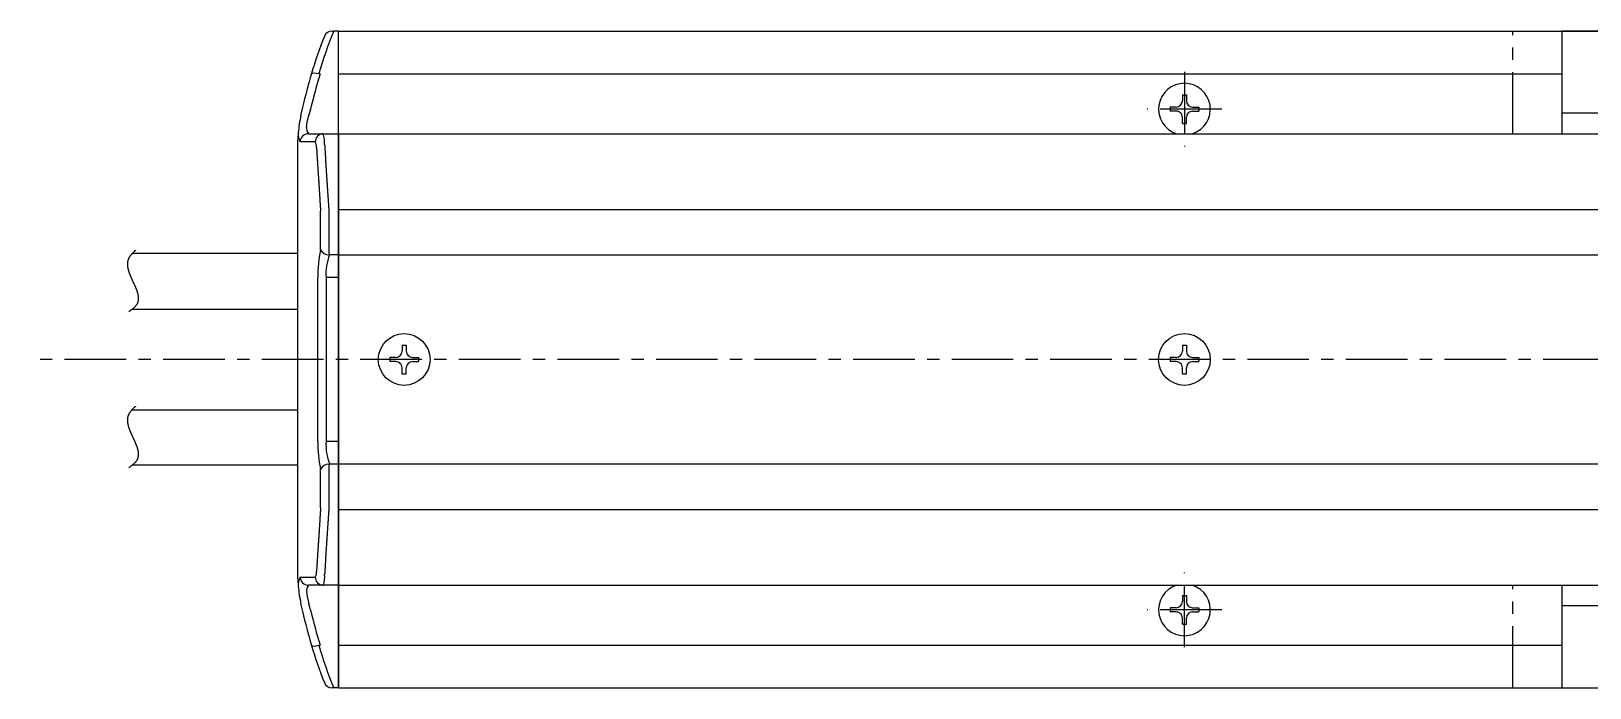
# Model space of a CAD drawing. Extents: x -211 to 1053, y 98 to 503.
# Drawn here: x -75 to 114.8, y 415.6 to 495.6 of the extents above; entities that cross this region are included whole.
import ezdxf

# ---------------------------------------------------------------- set-up
doc = ezdxf.new("R2010")
doc.units = 0
for name, pattern in [('CENTER', [12, 7.5, -1.5, 1.5, -1.5]), ('CONTINOUS', [0]), ('PHANTOM', [15, 7.5, -1.5, 1.5, -1.5, 1.5, -1.5])]:
    doc.linetypes.add(name, pattern=pattern)
doc.layers.get('0').update_dxf_attribs({"linetype": 'CONTINUOUS'})
doc.layers.add('CENTER', color=1, linetype='CENTER')

msp = doc.modelspace()

# ---------------------------------------------------------------- linework, layer by layer
at = {"color": 7, "linetype": 'CONTINOUS'}
for p, q in [((-38.34, 495.65), (-38.14, 495.65)), ((-37.56, 495.65), (-38.14, 495.65)), ((-37.56, 483.15), (-37.56, 495.65)), ((-37.56, 495.65), (1038.44, 495.65)), ((-37.56, 415.65), (-37.56, 495.65)), ((189.44, 495.65), (111.44, 495.65)), ((111.44, 483.15), (111.44, 495.65)), ((-39.95, 490.47), (-39.8, 490.45)), ((-37.56, 490.45), (111.44, 490.45)), ((65.19, 487.9), (65.19, 487.15)), ((65.19, 487.9), (65.69, 487.9)), ((65.69, 487.9), (65.69, 487.15)), ((-42.14, 485.37), (-41.92, 486.37)), ((-40.95, 486.15), (-41.16, 485.42)), ((63.69, 486.4), (63.69, 485.9)), ((64.44, 486.4), (63.69, 486.4)), ((64.44, 485.9), (63.69, 485.9)), ((66.44, 486.4), (67.19, 486.4)), ((66.44, 485.9), (67.19, 485.9)), ((67.19, 486.4), (67.19, 485.9)), ((65.19, 484.4), (65.19, 485.15)), ((65.19, 484.4), (65.69, 484.4)), ((65.69, 484.4), (65.69, 485.15)), ((189.44, 485.65), (111.44, 485.65)), ((-42.46, 483.26), (-42.46, 483.28)), ((-40.39, 482.15), (-42.23, 482.15)), ((-41.23, 483.15), (-37.56, 483.15)), ((-37.56, 483.15), (-37.56, 428.15)), ((-37.56, 483.15), (1038.44, 483.15)), ((-37.56, 483.15), (111.44, 483.15)), ((-42.56, 481.3), (-42.56, 430)), ((-39.73, 468.99), (-39.73, 473.72)), ((-38.74, 473.9), (-38.75, 473.9)), ((-38.75, 473.9), (-38.75, 468.4)), ((-37.56, 473.92), (1038.44, 473.92)), ((-42.56, 468.55), (-62.68, 468.55)), ((-38.75, 468.4), (-38.64, 468.4)), ((-37.56, 468.4), (-38.64, 468.4)), ((-37.56, 468.38), (1038.44, 468.38)), ((-40.06, 445.65), (-40.06, 465.65)), ((-39.07, 465.65), (-39.07, 445.65)), ((-37.56, 465.65), (-39.07, 465.65)), ((-42.56, 461.75), (-62.7, 461.75)), ((-29.81, 457.4), (-29.81, 456.65)), ((-29.81, 457.4), (-29.31, 457.4)), ((-29.31, 457.4), (-29.31, 456.65)), ((65.19, 457.4), (65.19, 456.65)), ((65.19, 457.4), (65.69, 457.4)), ((65.69, 457.4), (65.69, 456.65)), ((-31.31, 455.9), (-31.31, 455.4)), ((-30.56, 455.9), (-31.31, 455.9)), ((-28.56, 455.9), (-27.81, 455.9)), ((-27.81, 455.9), (-27.81, 455.4)), ((63.69, 455.9), (63.69, 455.4)), ((64.44, 455.9), (63.69, 455.9)), ((66.44, 455.9), (67.19, 455.9)), ((67.19, 455.9), (67.19, 455.4)), ((-30.56, 455.4), (-31.31, 455.4)), ((-29.81, 453.9), (-29.81, 454.65)), ((-29.81, 453.9), (-29.31, 453.9)), ((-29.31, 453.9), (-29.31, 454.65)), ((-28.56, 455.4), (-27.81, 455.4)), ((64.44, 455.4), (63.69, 455.4)), ((65.19, 453.9), (65.19, 454.65)), ((65.19, 453.9), (65.69, 453.9)), ((65.69, 453.9), (65.69, 454.65)), ((66.44, 455.4), (67.19, 455.4)), ((-62.73, 449.5), (-42.56, 449.5)), ((-37.56, 445.65), (-39.07, 445.65)), ((-62.64, 442.8), (-42.56, 442.8)), ((-39.73, 437.57), (-39.73, 442.31)), ((-38.64, 442.9), (-38.75, 442.89)), ((-38.75, 442.89), (-38.75, 437.4)), ((-37.56, 442.9), (-38.64, 442.9)), ((-37.56, 442.92), (1038.44, 442.92)), ((-38.75, 437.4), (-38.74, 437.4)), ((-37.56, 437.38), (1038.44, 437.38)), ((-42.23, 429.15), (-40.39, 429.15)), ((-42.46, 428.02), (-42.46, 428.03)), ((-37.56, 428.15), (-41.23, 428.15)), ((-37.56, 428.15), (1038.44, 428.15)), ((-37.56, 428.15), (-37.56, 415.65)), ((-37.56, 428.15), (111.44, 428.15)), ((111.44, 415.65), (111.44, 428.15)), ((-41.92, 424.93), (-42.14, 425.92)), ((-40.95, 425.15), (-41.16, 425.88)), ((63.69, 425.4), (63.69, 424.9)), ((64.44, 425.4), (63.69, 425.4)), ((65.19, 426.9), (65.19, 426.15)), ((65.19, 426.9), (65.69, 426.9)), ((65.69, 426.9), (65.69, 426.15)), ((66.44, 425.4), (67.19, 425.4)), ((67.19, 425.4), (67.19, 424.9)), ((189.44, 425.65), (111.44, 425.65)), ((64.44, 424.9), (63.69, 424.9)), ((65.19, 423.4), (65.19, 424.15)), ((65.19, 423.4), (65.69, 423.4)), ((65.69, 423.4), (65.69, 424.15)), ((66.44, 424.9), (67.19, 424.9)), ((-39.95, 420.83), (-39.8, 420.84)), ((-37.56, 420.85), (111.44, 420.85)), ((-38.14, 415.65), (-38.34, 415.65)), ((-37.56, 415.65), (-38.14, 415.65)), ((-37.56, 415.65), (1038.44, 415.65)), ((111.44, 415.65), (189.44, 415.65))]:
    msp.add_line(p, q, dxfattribs=at)
at = {"color": 3, "linetype": 'PHANTOM'}
for p, q in [((105.44, 483.15), (105.44, 495.65)), ((105.44, 415.65), (105.44, 428.15))]:
    msp.add_line(p, q, dxfattribs=at)
at = {"color": 7, "linetype": 'CONTINOUS'}
for points in [[(-40.84, 490.47), (-40.84, 490.48), (-40.83, 490.5), (-40.72, 490.55), (-40.52, 490.56), (-40.26, 490.54), (-39.95, 490.47)], [(-41.46, 483.95), (-41.37, 484.51), (-41.16, 485.42)], [(-41.46, 427.34), (-41.37, 426.79), (-41.16, 425.88)], [(-40.84, 420.82), (-40.84, 420.82), (-40.83, 420.8), (-40.72, 420.75), (-40.52, 420.73), (-40.26, 420.76), (-39.95, 420.83)]]:
    msp.add_lwpolyline(points, dxfattribs=at)
for points in [[(-40.24, 481.49, 0), (-40.23, 481.43, 0), (-40.23, 481.37, 0), (-40.23, 481.31, 0), (-40.22, 481.25, 0), (-40.22, 481.19, 0), (-40.21, 481.13, 0), (-40.21, 481.06, 0), (-40.21, 481, 0), (-40.2, 480.94, 0), (-40.2, 480.88, 0), (-40.2, 480.82, 0), (-40.19, 480.76, 0), (-40.19, 480.7, 0), (-40.18, 480.64, 0), (-40.18, 480.58, 0), (-40.18, 480.52, 0), (-40.17, 480.46, 0), (-40.17, 480.4, 0), (-40.16, 480.34, 0), (-40.16, 480.27, 0), (-40.16, 480.21, 0), (-40.15, 480.15, 0), (-40.15, 480.09, 0), (-40.15, 480.03, 0), (-40.14, 479.97, 0), (-40.14, 479.91, 0), (-40.13, 479.85, 0), (-40.13, 479.79, 0), (-40.13, 479.73, 0), (-40.12, 479.67, 0), (-40.12, 479.61, 0), (-40.11, 479.55, 0), (-40.11, 479.49, 0), (-40.11, 479.42, 0), (-40.1, 479.36, 0), (-40.1, 479.3, 0), (-40.1, 479.24, 0), (-40.09, 479.18, 0), (-40.09, 479.12, 0), (-40.08, 479.06, 0), (-40.08, 479, 0), (-40.08, 478.94, 0), (-40.07, 478.88, 0), (-40.07, 478.82, 0), (-40.06, 478.76, 0), (-40.06, 478.7, 0), (-40.06, 478.64, 0), (-40.05, 478.57, 0), (-40.05, 478.51, 0), (-40.05, 478.45, 0), (-40.04, 478.39, 0), (-40.04, 478.33, 0), (-40.03, 478.27, 0), (-40.03, 478.21, 0), (-40.03, 478.15, 0), (-40.02, 478.09, 0), (-40.02, 478.03, 0), (-40.01, 477.97, 0), (-40.01, 477.91, 0), (-40.01, 477.85, 0), (-40, 477.79, 0), (-40, 477.73, 0), (-39.99, 477.66, 0), (-39.99, 477.6, 0), (-39.99, 477.54, 0), (-39.98, 477.48, 0), (-39.98, 477.42, 0), (-39.97, 477.36, 0), (-39.97, 477.3, 0), (-39.97, 477.24, 0), (-39.96, 477.18, 0), (-39.96, 477.12, 0), (-39.95, 477.06, 0), (-39.95, 477, 0), (-39.95, 476.94, 0), (-39.94, 476.88, 0), (-39.94, 476.81, 0), (-39.93, 476.75, 0), (-39.93, 476.69, 0), (-39.93, 476.63, 0), (-39.92, 476.57, 0), (-39.92, 476.51, 0), (-39.92, 476.45, 0), (-39.91, 476.39, 0), (-39.91, 476.33, 0), (-39.9, 476.27, 0), (-39.9, 476.21, 0), (-39.9, 476.15, 0), (-39.89, 476.09, 0), (-39.89, 476.03, 0), (-39.88, 475.97, 0), (-39.88, 475.9, 0), (-39.88, 475.84, 0), (-39.87, 475.78, 0), (-39.87, 475.72, 0), (-39.86, 475.66, 0), (-39.86, 475.6, 0), (-39.86, 475.54, 0), (-39.85, 475.48, 0), (-39.85, 475.42, 0), (-39.84, 475.36, 0), (-39.84, 475.3, 0), (-39.83, 475.24, 0), (-39.83, 475.18, 0), (-39.83, 475.12, 0), (-39.82, 475.06, 0), (-39.82, 475, 0), (-39.81, 474.93, 0), (-39.81, 474.87, 0), (-39.81, 474.81, 0), (-39.8, 474.75, 0), (-39.8, 474.69, 0), (-39.79, 474.63, 0), (-39.79, 474.57, 0), (-39.79, 474.51, 0), (-39.78, 474.45, 0), (-39.78, 474.39, 0), (-39.77, 474.33, 0), (-39.77, 474.27, 0), (-39.77, 474.21, 0), (-39.76, 474.15, 0), (-39.76, 474.09, 0), (-39.75, 474.02, 0), (-39.75, 473.96, 0), (-39.75, 473.9, 0), (-39.74, 473.84, 0), (-39.74, 473.78, 0), (-39.73, 473.72, 0)], [(-39.25, 481.83, 0), (-39.25, 481.77, 0), (-39.24, 481.71, 0), (-39.24, 481.65, 0), (-39.24, 481.58, 0), (-39.23, 481.52, 0), (-39.23, 481.46, 0), (-39.22, 481.4, 0), (-39.22, 481.34, 0), (-39.22, 481.27, 0), (-39.21, 481.21, 0), (-39.21, 481.15, 0), (-39.2, 481.09, 0), (-39.2, 481.03, 0), (-39.2, 480.96, 0), (-39.19, 480.9, 0), (-39.19, 480.84, 0), (-39.19, 480.78, 0), (-39.18, 480.72, 0), (-39.18, 480.65, 0), (-39.17, 480.59, 0), (-39.17, 480.53, 0), (-39.17, 480.47, 0), (-39.16, 480.4, 0), (-39.16, 480.34, 0), (-39.15, 480.28, 0), (-39.15, 480.22, 0), (-39.15, 480.16, 0), (-39.14, 480.1, 0), (-39.14, 480.03, 0), (-39.13, 479.97, 0), (-39.13, 479.91, 0), (-39.13, 479.85, 0), (-39.12, 479.79, 0), (-39.12, 479.72, 0), (-39.12, 479.66, 0), (-39.11, 479.6, 0), (-39.11, 479.54, 0), (-39.1, 479.48, 0), (-39.1, 479.41, 0), (-39.1, 479.35, 0), (-39.09, 479.29, 0), (-39.09, 479.23, 0), (-39.08, 479.17, 0), (-39.08, 479.1, 0), (-39.08, 479.04, 0), (-39.07, 478.98, 0), (-39.07, 478.92, 0), (-39.06, 478.85, 0), (-39.06, 478.79, 0), (-39.06, 478.73, 0), (-39.05, 478.67, 0), (-39.05, 478.61, 0), (-39.04, 478.54, 0), (-39.04, 478.48, 0), (-39.04, 478.42, 0), (-39.03, 478.36, 0), (-39.03, 478.3, 0), (-39.02, 478.24, 0), (-39.02, 478.17, 0), (-39.02, 478.11, 0), (-39.01, 478.05, 0), (-39.01, 477.99, 0), (-39, 477.93, 0), (-39, 477.86, 0), (-39, 477.8, 0), (-38.99, 477.74, 0), (-38.99, 477.68, 0), (-38.98, 477.62, 0), (-38.98, 477.55, 0), (-38.98, 477.49, 0), (-38.97, 477.43, 0), (-38.97, 477.37, 0), (-38.96, 477.31, 0), (-38.96, 477.24, 0), (-38.96, 477.18, 0), (-38.95, 477.12, 0), (-38.95, 477.06, 0), (-38.94, 477, 0), (-38.94, 476.93, 0), (-38.94, 476.87, 0), (-38.93, 476.81, 0), (-38.93, 476.75, 0), (-38.92, 476.68, 0), (-38.92, 476.62, 0), (-38.92, 476.56, 0), (-38.91, 476.5, 0), (-38.91, 476.44, 0), (-38.9, 476.38, 0), (-38.9, 476.31, 0), (-38.9, 476.25, 0), (-38.89, 476.19, 0), (-38.89, 476.13, 0), (-38.88, 476.07, 0), (-38.88, 476, 0), (-38.88, 475.94, 0), (-38.87, 475.88, 0), (-38.87, 475.82, 0), (-38.86, 475.76, 0), (-38.86, 475.69, 0), (-38.85, 475.63, 0), (-38.85, 475.57, 0), (-38.85, 475.51, 0), (-38.84, 475.45, 0), (-38.84, 475.38, 0), (-38.83, 475.32, 0), (-38.83, 475.26, 0), (-38.83, 475.2, 0), (-38.82, 475.14, 0), (-38.82, 475.07, 0), (-38.81, 475.01, 0), (-38.81, 474.95, 0), (-38.81, 474.89, 0), (-38.8, 474.83, 0), (-38.8, 474.76, 0), (-38.79, 474.7, 0), (-38.79, 474.64, 0), (-38.78, 474.58, 0), (-38.78, 474.52, 0), (-38.78, 474.46, 0), (-38.77, 474.39, 0), (-38.77, 474.33, 0), (-38.76, 474.27, 0), (-38.76, 474.21, 0), (-38.76, 474.15, 0), (-38.75, 474.08, 0), (-38.75, 474.02, 0), (-38.74, 473.96, 0), (-38.74, 473.9, 0)], [(-39.73, 437.57, 0), (-39.74, 437.51, 0), (-39.74, 437.45, 0), (-39.75, 437.39, 0), (-39.75, 437.33, 0), (-39.75, 437.27, 0), (-39.76, 437.21, 0), (-39.76, 437.15, 0), (-39.77, 437.09, 0), (-39.77, 437.03, 0), (-39.77, 436.97, 0), (-39.78, 436.91, 0), (-39.78, 436.85, 0), (-39.79, 436.79, 0), (-39.79, 436.73, 0), (-39.79, 436.66, 0), (-39.8, 436.61, 0), (-39.8, 436.54, 0), (-39.81, 436.48, 0), (-39.81, 436.42, 0), (-39.81, 436.36, 0), (-39.82, 436.3, 0), (-39.82, 436.24, 0), (-39.83, 436.18, 0), (-39.83, 436.12, 0), (-39.83, 436.06, 0), (-39.84, 436, 0), (-39.84, 435.94, 0), (-39.85, 435.88, 0), (-39.85, 435.82, 0), (-39.86, 435.76, 0), (-39.86, 435.69, 0), (-39.86, 435.63, 0), (-39.87, 435.57, 0), (-39.87, 435.51, 0), (-39.88, 435.45, 0), (-39.88, 435.39, 0), (-39.88, 435.33, 0), (-39.89, 435.27, 0), (-39.89, 435.21, 0), (-39.9, 435.15, 0), (-39.9, 435.09, 0), (-39.9, 435.03, 0), (-39.91, 434.97, 0), (-39.91, 434.91, 0), (-39.92, 434.85, 0), (-39.92, 434.79, 0), (-39.92, 434.73, 0), (-39.93, 434.66, 0), (-39.93, 434.6, 0), (-39.93, 434.54, 0), (-39.94, 434.48, 0), (-39.94, 434.42, 0), (-39.95, 434.36, 0), (-39.95, 434.3, 0), (-39.95, 434.24, 0), (-39.96, 434.18, 0), (-39.96, 434.12, 0), (-39.97, 434.06, 0), (-39.97, 434, 0), (-39.97, 433.94, 0), (-39.98, 433.88, 0), (-39.98, 433.81, 0), (-39.99, 433.75, 0), (-39.99, 433.69, 0), (-39.99, 433.63, 0), (-40, 433.57, 0), (-40, 433.51, 0), (-40.01, 433.45, 0), (-40.01, 433.39, 0), (-40.01, 433.33, 0), (-40.02, 433.27, 0), (-40.02, 433.21, 0), (-40.03, 433.15, 0), (-40.03, 433.09, 0), (-40.03, 433.02, 0), (-40.04, 432.96, 0), (-40.04, 432.9, 0), (-40.05, 432.84, 0), (-40.05, 432.78, 0), (-40.05, 432.72, 0), (-40.06, 432.66, 0), (-40.06, 432.6, 0), (-40.06, 432.54, 0), (-40.07, 432.48, 0), (-40.07, 432.42, 0), (-40.08, 432.36, 0), (-40.08, 432.3, 0), (-40.08, 432.24, 0), (-40.09, 432.18, 0), (-40.09, 432.12, 0), (-40.1, 432.05, 0), (-40.1, 431.99, 0), (-40.1, 431.93, 0), (-40.11, 431.87, 0), (-40.11, 431.81, 0), (-40.11, 431.75, 0), (-40.12, 431.69, 0), (-40.12, 431.63, 0), (-40.13, 431.57, 0), (-40.13, 431.51, 0), (-40.13, 431.45, 0), (-40.14, 431.39, 0), (-40.14, 431.32, 0), (-40.15, 431.26, 0), (-40.15, 431.2, 0), (-40.15, 431.14, 0), (-40.16, 431.08, 0), (-40.16, 431.02, 0), (-40.16, 430.96, 0), (-40.17, 430.9, 0), (-40.17, 430.84, 0), (-40.18, 430.78, 0), (-40.18, 430.72, 0), (-40.18, 430.66, 0), (-40.19, 430.6, 0), (-40.19, 430.54, 0), (-40.2, 430.48, 0), (-40.2, 430.41, 0), (-40.2, 430.35, 0), (-40.21, 430.29, 0), (-40.21, 430.23, 0), (-40.21, 430.17, 0), (-40.22, 430.11, 0), (-40.22, 430.05, 0), (-40.23, 429.99, 0), (-40.23, 429.93, 0), (-40.23, 429.87, 0), (-40.24, 429.81, 0)], [(-38.74, 437.4, 0), (-38.74, 437.34, 0), (-38.75, 437.27, 0), (-38.75, 437.21, 0), (-38.76, 437.15, 0), (-38.76, 437.09, 0), (-38.76, 437.03, 0), (-38.77, 436.96, 0), (-38.77, 436.9, 0), (-38.78, 436.84, 0), (-38.78, 436.78, 0), (-38.78, 436.72, 0), (-38.79, 436.66, 0), (-38.79, 436.59, 0), (-38.8, 436.53, 0), (-38.8, 436.47, 0), (-38.81, 436.41, 0), (-38.81, 436.35, 0), (-38.81, 436.28, 0), (-38.82, 436.22, 0), (-38.82, 436.16, 0), (-38.83, 436.1, 0), (-38.83, 436.04, 0), (-38.83, 435.97, 0), (-38.84, 435.91, 0), (-38.84, 435.85, 0), (-38.85, 435.79, 0), (-38.85, 435.73, 0), (-38.85, 435.67, 0), (-38.86, 435.6, 0), (-38.86, 435.54, 0), (-38.87, 435.48, 0), (-38.87, 435.42, 0), (-38.88, 435.36, 0), (-38.88, 435.29, 0), (-38.88, 435.23, 0), (-38.89, 435.17, 0), (-38.89, 435.11, 0), (-38.9, 435.05, 0), (-38.9, 434.98, 0), (-38.9, 434.92, 0), (-38.91, 434.86, 0), (-38.91, 434.8, 0), (-38.92, 434.74, 0), (-38.92, 434.67, 0), (-38.92, 434.61, 0), (-38.93, 434.55, 0), (-38.93, 434.49, 0), (-38.94, 434.43, 0), (-38.94, 434.36, 0), (-38.94, 434.3, 0), (-38.95, 434.24, 0), (-38.95, 434.18, 0), (-38.96, 434.12, 0), (-38.96, 434.05, 0), (-38.96, 433.99, 0), (-38.97, 433.93, 0), (-38.97, 433.87, 0), (-38.98, 433.81, 0), (-38.98, 433.74, 0), (-38.98, 433.68, 0), (-38.99, 433.62, 0), (-38.99, 433.56, 0), (-39, 433.5, 0), (-39, 433.43, 0), (-39, 433.37, 0), (-39.01, 433.31, 0), (-39.01, 433.25, 0), (-39.02, 433.19, 0), (-39.02, 433.12, 0), (-39.02, 433.06, 0), (-39.03, 433, 0), (-39.03, 432.94, 0), (-39.04, 432.88, 0), (-39.04, 432.81, 0), (-39.04, 432.75, 0), (-39.05, 432.69, 0), (-39.05, 432.63, 0), (-39.06, 432.57, 0), (-39.06, 432.5, 0), (-39.06, 432.44, 0), (-39.07, 432.38, 0), (-39.07, 432.32, 0), (-39.08, 432.26, 0), (-39.08, 432.19, 0), (-39.08, 432.13, 0), (-39.09, 432.07, 0), (-39.09, 432.01, 0), (-39.1, 431.95, 0), (-39.1, 431.88, 0), (-39.1, 431.82, 0), (-39.11, 431.76, 0), (-39.11, 431.7, 0), (-39.12, 431.64, 0), (-39.12, 431.57, 0), (-39.12, 431.51, 0), (-39.13, 431.45, 0), (-39.13, 431.39, 0), (-39.13, 431.33, 0), (-39.14, 431.26, 0), (-39.14, 431.2, 0), (-39.15, 431.14, 0), (-39.15, 431.08, 0), (-39.15, 431.02, 0), (-39.16, 430.95, 0), (-39.16, 430.89, 0), (-39.17, 430.83, 0), (-39.17, 430.77, 0), (-39.17, 430.7, 0), (-39.18, 430.64, 0), (-39.18, 430.58, 0), (-39.19, 430.52, 0), (-39.19, 430.46, 0), (-39.19, 430.39, 0), (-39.2, 430.33, 0), (-39.2, 430.27, 0), (-39.2, 430.21, 0), (-39.21, 430.15, 0), (-39.21, 430.08, 0), (-39.22, 430.02, 0), (-39.22, 429.96, 0), (-39.22, 429.9, 0), (-39.23, 429.84, 0), (-39.23, 429.77, 0), (-39.24, 429.71, 0), (-39.24, 429.65, 0), (-39.24, 429.59, 0), (-39.25, 429.53, 0), (-39.25, 429.46, 0)]]:
    msp.add_polyline3d(points, dxfattribs=at)
at = {"color": 7}
for points in [[(-62.26, 468.96, 0), (-62.29, 468.93, 0), (-62.32, 468.9, 0), (-62.35, 468.87, 0), (-62.39, 468.84, 0), (-62.42, 468.81, 0), (-62.45, 468.78, 0), (-62.48, 468.75, 0), (-62.52, 468.72, 0), (-62.55, 468.69, 0), (-62.58, 468.65, 0), (-62.61, 468.62, 0), (-62.64, 468.59, 0), (-62.67, 468.56, 0), (-62.71, 468.52, 0), (-62.74, 468.49, 0), (-62.77, 468.45, 0), (-62.79, 468.42, 0), (-62.82, 468.39, 0), (-62.85, 468.35, 0), (-62.88, 468.32, 0), (-62.91, 468.28, 0), (-62.93, 468.25, 0), (-62.96, 468.21, 0), (-62.98, 468.18, 0), (-63, 468.14, 0), (-63.03, 468.1, 0), (-63.05, 468.07, 0), (-63.07, 468.03, 0), (-63.09, 467.99, 0), (-63.11, 467.95, 0), (-63.13, 467.92, 0), (-63.14, 467.88, 0), (-63.16, 467.84, 0), (-63.17, 467.8, 0), (-63.19, 467.76, 0), (-63.2, 467.72, 0), (-63.21, 467.68, 0), (-63.22, 467.64, 0), (-63.23, 467.6, 0), (-63.24, 467.56, 0), (-63.24, 467.52, 0), (-63.25, 467.48, 0), (-63.25, 467.44, 0), (-63.26, 467.4, 0), (-63.26, 467.36, 0), (-63.26, 467.32, 0), (-63.26, 467.28, 0), (-63.26, 467.24, 0), (-63.26, 467.19, 0), (-63.26, 467.15, 0), (-63.26, 467.11, 0), (-63.25, 467.07, 0), (-63.25, 467.02, 0), (-63.24, 466.98, 0), (-63.24, 466.94, 0), (-63.23, 466.89, 0), (-63.22, 466.85, 0), (-63.21, 466.81, 0), (-63.2, 466.76, 0), (-63.19, 466.72, 0), (-63.18, 466.68, 0), (-63.17, 466.63, 0), (-63.16, 466.59, 0), (-63.15, 466.54, 0), (-63.14, 466.5, 0), (-63.12, 466.45, 0), (-63.11, 466.41, 0), (-63.1, 466.36, 0), (-63.08, 466.32, 0), (-63.07, 466.27, 0), (-63.05, 466.23, 0), (-63.03, 466.18, 0), (-63.02, 466.14, 0), (-63, 466.09, 0), (-62.98, 466.05, 0), (-62.96, 466, 0), (-62.95, 465.95, 0), (-62.93, 465.91, 0), (-62.91, 465.86, 0), (-62.89, 465.82, 0), (-62.87, 465.77, 0), (-62.85, 465.73, 0), (-62.83, 465.68, 0), (-62.81, 465.63, 0), (-62.79, 465.59, 0), (-62.77, 465.54, 0), (-62.75, 465.5, 0), (-62.73, 465.45, 0), (-62.71, 465.4, 0), (-62.69, 465.36, 0), (-62.66, 465.31, 0), (-62.64, 465.26, 0), (-62.62, 465.22, 0), (-62.6, 465.17, 0), (-62.58, 465.13, 0), (-62.56, 465.08, 0), (-62.54, 465.04, 0), (-62.52, 464.99, 0), (-62.5, 464.94, 0), (-62.47, 464.9, 0), (-62.45, 464.85, 0), (-62.43, 464.81, 0), (-62.41, 464.76, 0), (-62.39, 464.71, 0), (-62.37, 464.67, 0), (-62.35, 464.62, 0), (-62.33, 464.58, 0), (-62.31, 464.53, 0), (-62.29, 464.49, 0), (-62.27, 464.44, 0), (-62.26, 464.39, 0), (-62.24, 464.35, 0), (-62.22, 464.31, 0), (-62.2, 464.26, 0), (-62.18, 464.22, 0), (-62.17, 464.17, 0), (-62.15, 464.13, 0), (-62.13, 464.08, 0), (-62.12, 464.04, 0), (-62.1, 463.99, 0), (-62.09, 463.95, 0), (-62.07, 463.9, 0), (-62.06, 463.86, 0), (-62.05, 463.82, 0), (-62.04, 463.77, 0), (-62.02, 463.73, 0), (-62.01, 463.69, 0), (-62, 463.64, 0), (-61.99, 463.6, 0), (-61.98, 463.56, 0), (-61.97, 463.52, 0), (-61.97, 463.48, 0), (-61.96, 463.43, 0), (-61.95, 463.39, 0), (-61.95, 463.35, 0), (-61.94, 463.31, 0), (-61.94, 463.27, 0), (-61.93, 463.22, 0), (-61.93, 463.19, 0), (-61.93, 463.14, 0), (-61.93, 463.1, 0), (-61.93, 463.06, 0), (-61.93, 463.02, 0), (-61.93, 462.98, 0), (-61.94, 462.94, 0), (-61.94, 462.9, 0), (-61.94, 462.87, 0), (-61.95, 462.83, 0), (-61.96, 462.79, 0), (-61.97, 462.75, 0), (-61.98, 462.71, 0), (-61.99, 462.68, 0), (-62, 462.64, 0), (-62.01, 462.6, 0), (-62.02, 462.56, 0), (-62.04, 462.53, 0), (-62.05, 462.49, 0), (-62.07, 462.46, 0), (-62.09, 462.42, 0), (-62.11, 462.39, 0), (-62.13, 462.35, 0), (-62.15, 462.32, 0), (-62.18, 462.28, 0), (-62.2, 462.25, 0), (-62.23, 462.21, 0), (-62.25, 462.18, 0), (-62.28, 462.15, 0), (-62.31, 462.12, 0), (-62.34, 462.08, 0), (-62.37, 462.05, 0), (-62.4, 462.02, 0), (-62.43, 461.99, 0), (-62.46, 461.96, 0), (-62.49, 461.93, 0), (-62.53, 461.9, 0), (-62.56, 461.87, 0), (-62.59, 461.84, 0), (-62.63, 461.81, 0), (-62.66, 461.78, 0), (-62.7, 461.75, 0), (-62.74, 461.72, 0), (-62.77, 461.69, 0), (-62.81, 461.66, 0), (-62.84, 461.64, 0), (-62.88, 461.61, 0), (-62.92, 461.58, 0), (-62.95, 461.56, 0), (-62.99, 461.53, 0), (-63.03, 461.51, 0), (-63.06, 461.48, 0), (-63.1, 461.45, 0)], [(-62.26, 449.96, 0), (-62.29, 449.93, 0), (-62.32, 449.9, 0), (-62.35, 449.87, 0), (-62.39, 449.84, 0), (-62.42, 449.81, 0), (-62.45, 449.78, 0), (-62.48, 449.75, 0), (-62.52, 449.72, 0), (-62.55, 449.69, 0), (-62.58, 449.65, 0), (-62.61, 449.62, 0), (-62.64, 449.59, 0), (-62.67, 449.56, 0), (-62.71, 449.52, 0), (-62.74, 449.49, 0), (-62.77, 449.45, 0), (-62.79, 449.42, 0), (-62.82, 449.39, 0), (-62.85, 449.35, 0), (-62.88, 449.32, 0), (-62.91, 449.28, 0), (-62.93, 449.25, 0), (-62.96, 449.21, 0), (-62.98, 449.18, 0), (-63, 449.14, 0), (-63.03, 449.1, 0), (-63.05, 449.07, 0), (-63.07, 449.03, 0), (-63.09, 448.99, 0), (-63.11, 448.95, 0), (-63.13, 448.92, 0), (-63.14, 448.88, 0), (-63.16, 448.84, 0), (-63.17, 448.8, 0), (-63.19, 448.76, 0), (-63.2, 448.72, 0), (-63.21, 448.68, 0), (-63.22, 448.64, 0), (-63.23, 448.6, 0), (-63.24, 448.56, 0), (-63.24, 448.52, 0), (-63.25, 448.48, 0), (-63.25, 448.44, 0), (-63.26, 448.4, 0), (-63.26, 448.36, 0), (-63.26, 448.32, 0), (-63.26, 448.28, 0), (-63.26, 448.24, 0), (-63.26, 448.19, 0), (-63.26, 448.15, 0), (-63.26, 448.11, 0), (-63.25, 448.07, 0), (-63.25, 448.02, 0), (-63.24, 447.98, 0), (-63.24, 447.94, 0), (-63.23, 447.89, 0), (-63.22, 447.85, 0), (-63.21, 447.81, 0), (-63.2, 447.76, 0), (-63.19, 447.72, 0), (-63.18, 447.68, 0), (-63.17, 447.63, 0), (-63.16, 447.59, 0), (-63.15, 447.54, 0), (-63.14, 447.5, 0), (-63.12, 447.45, 0), (-63.11, 447.41, 0), (-63.1, 447.36, 0), (-63.08, 447.32, 0), (-63.07, 447.27, 0), (-63.05, 447.23, 0), (-63.03, 447.18, 0), (-63.02, 447.14, 0), (-63, 447.09, 0), (-62.98, 447.05, 0), (-62.96, 447, 0), (-62.95, 446.95, 0), (-62.93, 446.91, 0), (-62.91, 446.86, 0), (-62.89, 446.82, 0), (-62.87, 446.77, 0), (-62.85, 446.73, 0), (-62.83, 446.68, 0), (-62.81, 446.63, 0), (-62.79, 446.59, 0), (-62.77, 446.54, 0), (-62.75, 446.5, 0), (-62.73, 446.45, 0), (-62.71, 446.4, 0), (-62.69, 446.36, 0), (-62.66, 446.31, 0), (-62.64, 446.26, 0), (-62.62, 446.22, 0), (-62.6, 446.17, 0), (-62.58, 446.13, 0), (-62.56, 446.08, 0), (-62.54, 446.04, 0), (-62.52, 445.99, 0), (-62.5, 445.94, 0), (-62.47, 445.9, 0), (-62.45, 445.85, 0), (-62.43, 445.81, 0), (-62.41, 445.76, 0), (-62.39, 445.71, 0), (-62.37, 445.67, 0), (-62.35, 445.62, 0), (-62.33, 445.58, 0), (-62.31, 445.53, 0), (-62.29, 445.49, 0), (-62.27, 445.44, 0), (-62.26, 445.39, 0), (-62.24, 445.35, 0), (-62.22, 445.31, 0), (-62.2, 445.26, 0), (-62.18, 445.22, 0), (-62.17, 445.17, 0), (-62.15, 445.13, 0), (-62.13, 445.08, 0), (-62.12, 445.04, 0), (-62.1, 444.99, 0), (-62.09, 444.95, 0), (-62.07, 444.9, 0), (-62.06, 444.86, 0), (-62.05, 444.82, 0), (-62.04, 444.77, 0), (-62.02, 444.73, 0), (-62.01, 444.69, 0), (-62, 444.64, 0), (-61.99, 444.6, 0), (-61.98, 444.56, 0), (-61.97, 444.52, 0), (-61.97, 444.47, 0), (-61.96, 444.43, 0), (-61.95, 444.39, 0), (-61.95, 444.35, 0), (-61.94, 444.31, 0), (-61.94, 444.27, 0), (-61.93, 444.23, 0), (-61.93, 444.19, 0), (-61.93, 444.14, 0), (-61.93, 444.1, 0), (-61.93, 444.06, 0), (-61.93, 444.02, 0), (-61.93, 443.98, 0), (-61.94, 443.94, 0), (-61.94, 443.9, 0), (-61.94, 443.87, 0), (-61.95, 443.83, 0), (-61.96, 443.79, 0), (-61.97, 443.75, 0), (-61.98, 443.71, 0), (-61.99, 443.68, 0), (-62, 443.64, 0), (-62.01, 443.6, 0), (-62.02, 443.56, 0), (-62.04, 443.53, 0), (-62.05, 443.49, 0), (-62.07, 443.46, 0), (-62.09, 443.42, 0), (-62.11, 443.39, 0), (-62.13, 443.35, 0), (-62.15, 443.32, 0), (-62.18, 443.28, 0), (-62.2, 443.25, 0), (-62.23, 443.21, 0), (-62.25, 443.18, 0), (-62.28, 443.15, 0), (-62.31, 443.12, 0), (-62.34, 443.08, 0), (-62.37, 443.05, 0), (-62.4, 443.02, 0), (-62.43, 442.99, 0), (-62.46, 442.96, 0), (-62.49, 442.93, 0), (-62.53, 442.9, 0), (-62.56, 442.87, 0), (-62.59, 442.84, 0), (-62.63, 442.81, 0), (-62.66, 442.78, 0), (-62.7, 442.75, 0), (-62.74, 442.72, 0), (-62.77, 442.69, 0), (-62.81, 442.67, 0), (-62.84, 442.64, 0), (-62.88, 442.61, 0), (-62.92, 442.58, 0), (-62.95, 442.56, 0), (-62.99, 442.53, 0), (-63.03, 442.51, 0), (-63.06, 442.48, 0), (-63.1, 442.45, 0)]]:
    msp.add_polyline3d(points, dxfattribs=at)
at = {"color": 7, "linetype": 'CONTINOUS'}
for centre in [(-29.56, 455.65), (65.44, 455.65)]:
    msp.add_circle(centre, 3.15, dxfattribs=at)
for centre, radius, start, end in [((16.6, 473.65), 59, 158.1066, 163.434), ((-38.34, 494.65), 1, 90, 158.6289), ((16.6, 473.15), 60, 158.6289, 163.2172), ((16.6, 473.15), 60, 163.2172, 167.2711), ((16.6, 473.15), 59, 162.9452, 167.2711), ((65.44, 486.15), 3.15, 287.7528, 252.2472), ((64.44, 487.15), 0.748, 270, 0), ((64.44, 485.15), 0.748, 0, 90.0001), ((66.44, 487.15), 0.748, 180, 270), ((66.44, 485.15), 0.748, 90, 180), ((-22.56, 481.3), 20, 168.2428, 174.3222), ((-39.86, 483.98), 1.6, 180.866, 211.1276), ((-22.56, 481.3), 20, 174.3608, 180), ((-40.01, 483.2), 2.45, 178.4425, 205.3692), ((-41.23, 482.15), 0.998, 90.1197, 180.1192), ((-39.4, 482.16), 0.993, 90.3866, 180.3814), ((-41.33, 481.58), 1.09, 355.4589, 31.5464), ((-43.23, 482.02), 3.98, 357.2362, 16.3888), ((-26.97, 466.06), 13.1, 167.0756, 181.7962), ((-38.76, 469.51), 1.1, 208.0711, 270.4788), ((-32.79, 466.06), 6.3, 158.2264, 183.771), ((-30.56, 456.65), 0.748, 270, 0), ((-28.56, 456.65), 0.748, 180, 270), ((64.44, 456.65), 0.748, 270, 0), ((66.44, 456.65), 0.748, 180, 270), ((-30.56, 454.65), 0.748, 0, 90.0001), ((-28.56, 454.65), 0.748, 90, 180), ((64.44, 454.65), 0.748, 0, 90.0001), ((66.44, 454.65), 0.748, 90, 180), ((-26.32, 445.3), 13.75, 178.5514, 192.5767), ((-32.89, 445.22), 6.19, 176.0145, 201.9881), ((-38.76, 441.79), 1.1, 89.5212, 151.9289), ((-22.56, 430), 20, 180, 185.6392), ((-40.35, 428.17), 2.12, 152.4725, 183.7157), ((-41.23, 429.15), 0.998, 179.8808, 269.8803), ((-41.12, 429.67), 0.898, 324.3599, 8.6348), ((-39.4, 429.14), 0.993, 179.6186, 269.6134), ((-42.4, 429.17), 3.17, 341.1045, 5.2706), ((-22.56, 430), 20, 185.6778, 191.7572), ((-39.86, 427.32), 1.6, 148.8724, 179.134), ((65.44, 425.15), 3.15, 107.7528, 72.2472), ((16.6, 438.15), 59, 192.7289, 197.0548), ((64.44, 426.15), 0.748, 270, 0), ((66.44, 426.15), 0.748, 180, 270), ((16.6, 438.15), 60, 192.7289, 196.7828), ((64.44, 424.15), 0.748, 0, 90.0001), ((66.44, 424.15), 0.748, 90, 180), ((16.6, 438.15), 60, 196.7828, 201.3711), ((16.6, 437.65), 59, 196.566, 201.8934), ((-38.34, 416.65), 1, 201.3711, 270)]:
    msp.add_arc(centre, radius, start, end, dxfattribs=at)
at = {"layer": 'CENTER', "color": 1, "linetype": 'CENTER'}
for p, q in [((65.44, 490.69), (65.44, 481.61)), ((69.98, 486.15), (60.9, 486.15)), ((1052.6, 455.65), (-74.98, 455.65)), ((65.44, 420.61), (65.44, 429.69)), ((69.98, 425.15), (60.9, 425.15))]:
    msp.add_line(p, q, dxfattribs=at)

doc.saveas('drawing.dxf')
